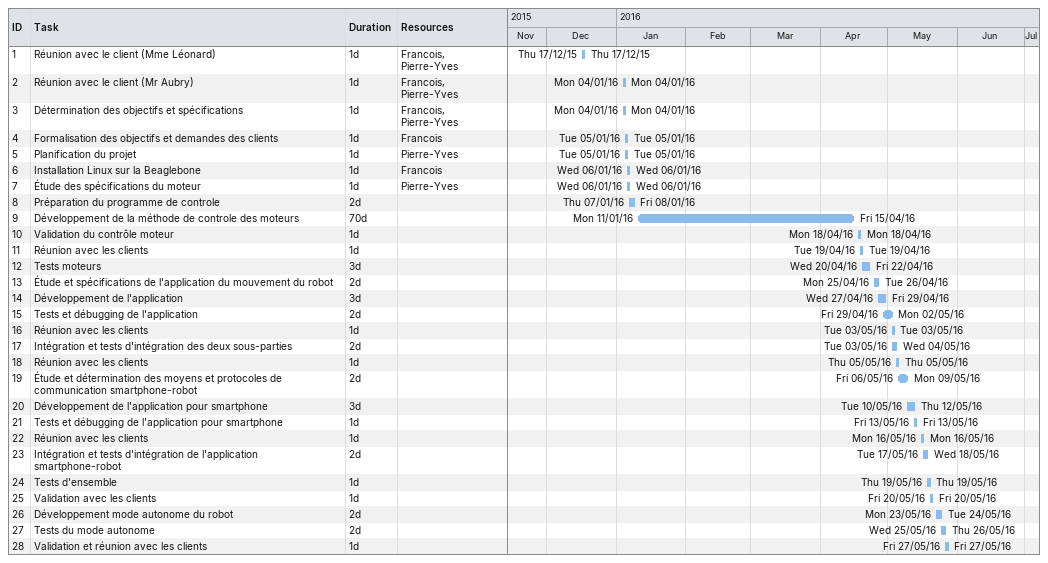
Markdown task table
| ID | Task | Duration | Start | Finish | Resources |
|---|---|---|---|---|---|
| 1 | Réunion avec le client (Mme Léonard) | 1d | 2015-12-17 | 2015-12-17 | Francois, Pierre-Yves |
| 2 | Réunion avec le client (Mr Aubry) | 1d | 2016-01-04 | 2016-01-04 | Francois, Pierre-Yves |
| 3 | Détermination des objectifs et spécifications | 1d | 2016-01-04 | 2016-01-04 | Francois, Pierre-Yves |
| 4 | Formalisation des objectifs et demandes des clients | 1d | 2016-01-05 | 2016-01-05 | Francois |
| 5 | Planification du projet | 1d | 2016-01-05 | 2016-01-05 | Pierre-Yves |
| 6 | Installation Linux sur la Beaglebone | 1d | 2016-01-06 | 2016-01-06 | Francois |
| 7 | Étude des spécifications du moteur | 1d | 2016-01-06 | 2016-01-06 | Pierre-Yves |
| 8 | Préparation du programme de controle | 2d | 2016-01-07 | 2016-01-08 |  |
| 9 | Développement de la méthode de controle des moteurs | 70d | 2016-01-11 | 2016-04-15 |  |
| 10 | Validation du contrôle moteur | 1d | 2016-04-18 | 2016-04-18 |  |
| 11 | Réunion avec les clients | 1d | 2016-04-19 | 2016-04-19 |  |
| 12 | Tests moteurs | 3d | 2016-04-20 | 2016-04-22 |  |
| 13 | Étude et spécifications de l'application du mouvement du robot | 2d | 2016-04-25 | 2016-04-26 |  |
| 14 | Développement de l'application | 3d | 2016-04-27 | 2016-04-29 |  |
| 15 | Tests et débugging de l'application | 2d | 2016-04-29 | 2016-05-02 |  |
| 16 | Réunion avec les clients | 1d | 2016-05-03 | 2016-05-03 |  |
| 17 | Intégration et tests d'intégration des deux sous-parties | 2d | 2016-05-03 | 2016-05-04 |  |
| 18 | Réunion avec les clients | 1d | 2016-05-05 | 2016-05-05 |  |
| 19 | Étude et détermination des moyens et protocoles de communication smartphone-robot | 2d | 2016-05-06 | 2016-05-09 |  |
| 20 | Développement de l'application pour smartphone | 3d | 2016-05-10 | 2016-05-12 |  |
| 21 | Tests et débugging de l'application pour smartphone | 1d | 2016-05-13 | 2016-05-13 |  |
| 22 | Réunion avec les clients | 1d | 2016-05-16 | 2016-05-16 |  |
| 23 | Intégration et tests d'intégration de l'application smartphone-robot | 2d | 2016-05-17 | 2016-05-18 |  |
| 24 | Tests d'ensemble | 1d | 2016-05-19 | 2016-05-19 |  |
| 25 | Validation avec les clients | 1d | 2016-05-20 | 2016-05-20 |  |
| 26 | Développement mode autonome du robot | 2d | 2016-05-23 | 2016-05-24 |  |
| 27 | Tests du mode autonome | 2d | 2016-05-25 | 2016-05-26 |  |
| 28 | Validation et réunion avec les clients | 1d | 2016-05-27 | 2016-05-27 |  |
